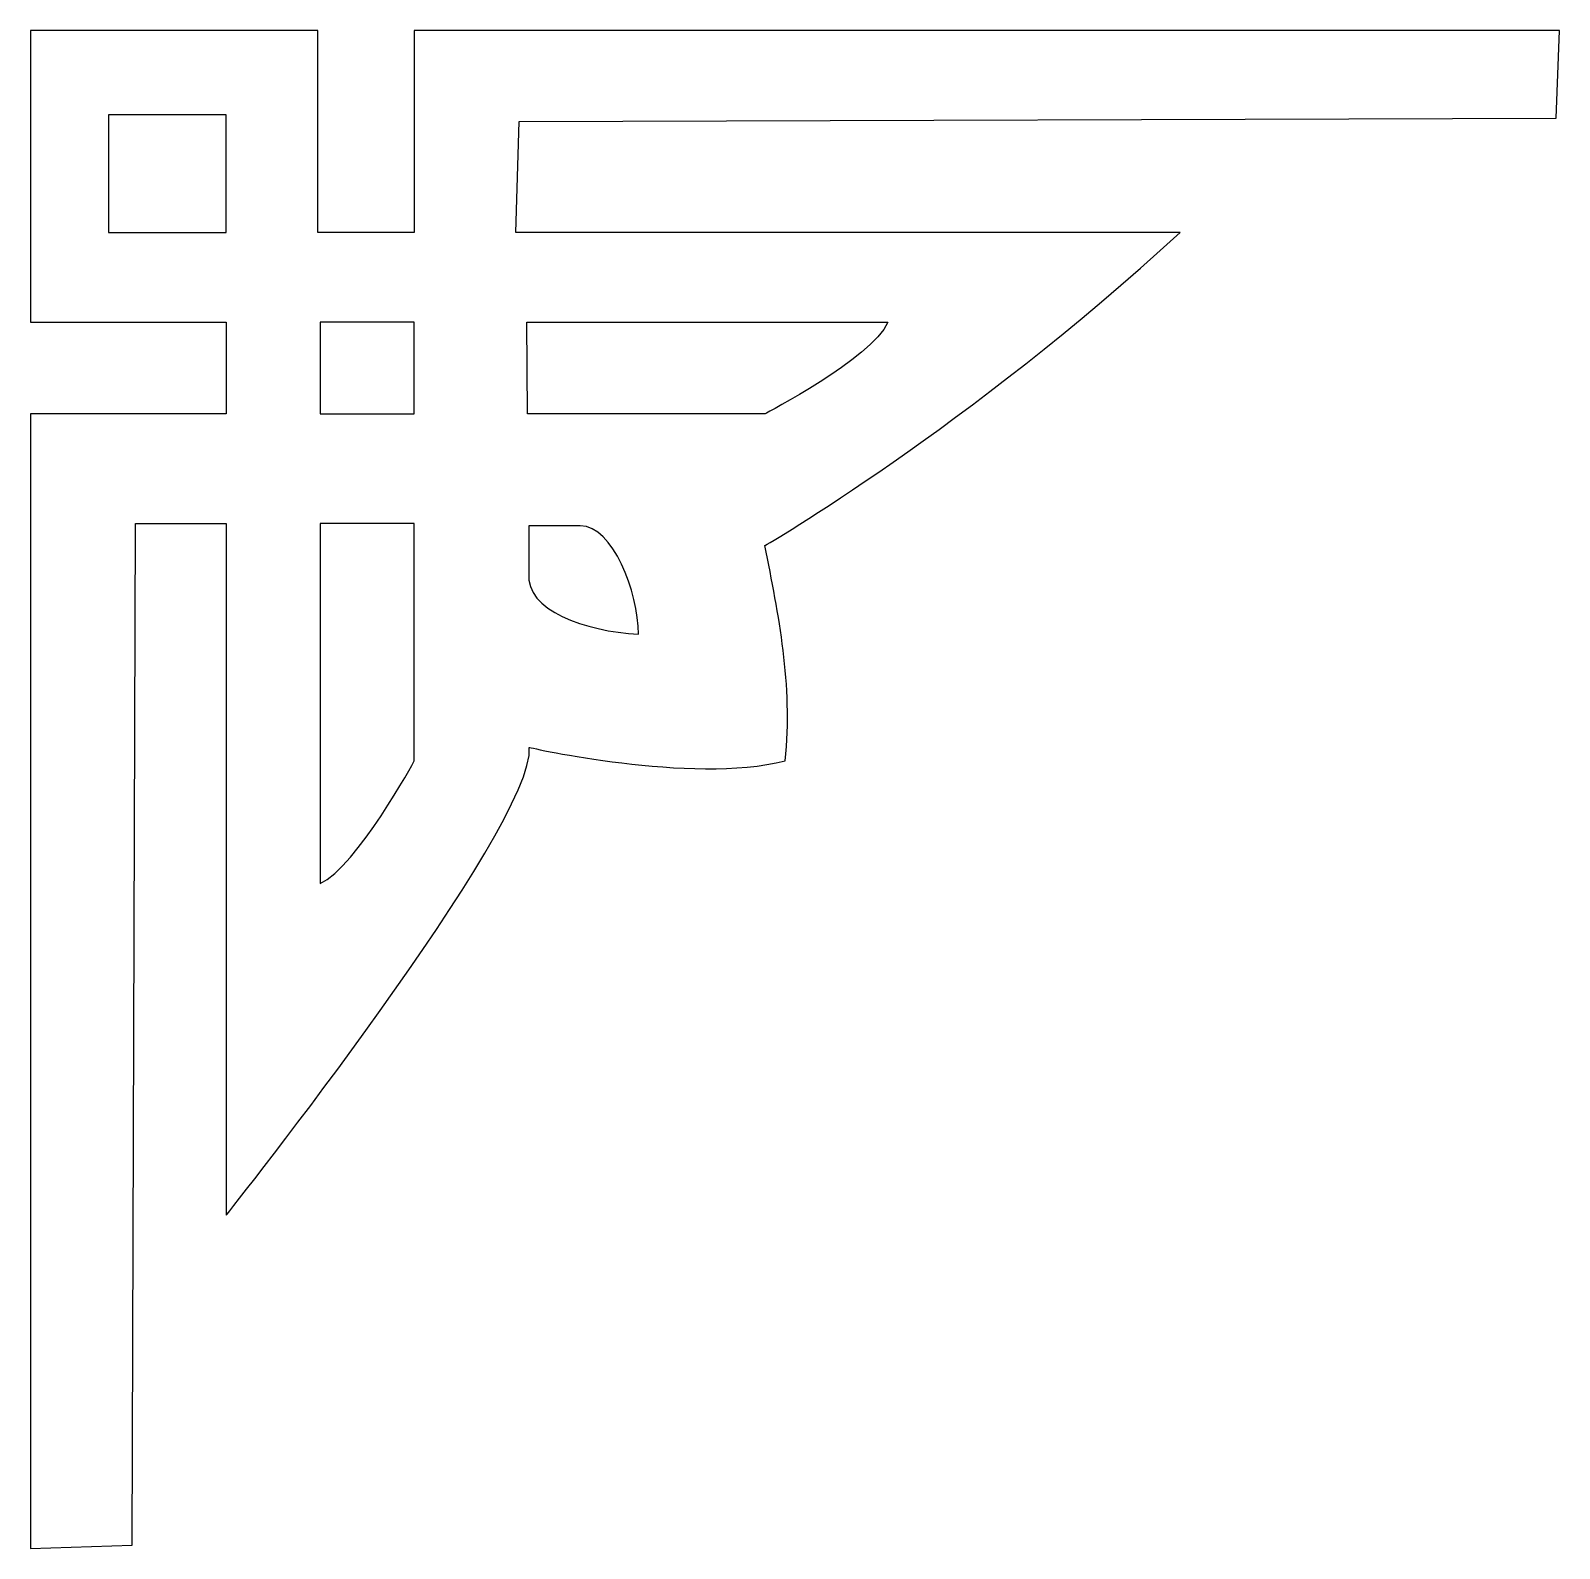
# Model space of a CAD drawing. Header units: centimetres. Extents: x -13.3 to -5.8, y -4.83 to 2.62.
import ezdxf

# ---------------------------------------------------------------- set-up
doc = ezdxf.new("R2010")
doc.units = ezdxf.units.CM
doc.header["$MEASUREMENT"] = 0
doc.layers.add('layer 1', color=7, linetype='Continuous')

msp = doc.modelspace()

# ---------------------------------------------------------------- linework, layer by layer
at = {"layer": 'layer 1', "color": 250}
for points, knots in [([(-13.30063, 2.61607), (-13.30063, 2.61607), (-11.89177, 2.61607), (-11.89177, 2.61607), (-11.89177, 2.61607), (-11.89177, 2.61607), (-11.89177, 1.62487), (-11.89177, 1.62487), (-11.89177, 1.62487), (-11.89177, 1.62487), (-11.41774, 1.62487), (-11.41774, 1.62487), (-11.41774, 1.62487), (-11.41774, 1.62487), (-11.41774, 2.61607), (-11.41774, 2.61607), (-11.41774, 2.61607), (-11.41774, 2.61607), (-5.79818, 2.61607), (-5.79818, 2.61607), (-5.79818, 2.61607), (-5.79818, 2.61607), (-5.8147, 2.18655), (-5.8147, 2.18655), (-5.8147, 2.18655), (-5.8147, 2.18655), (-10.90286, 2.17003), (-10.90286, 2.17003), (-10.90286, 2.17003), (-10.90286, 2.17003), (-10.91938, 1.62487), (-10.91938, 1.62487), (-10.91938, 1.62487), (-10.91938, 1.62487), (-7.65927, 1.62487), (-7.65927, 1.62487), (-7.65927, 1.62487), (-8.70003, 0.66671), (-9.6969, 0.08851), (-9.6969, 0.08851), (-9.6969, 0.08851), (-9.63074, -0.25287), (-9.55797, -0.59203), (-9.59778, -0.96877), (-9.59778, -0.96877), (-10.06034, -1.08441), (-10.8533, -0.90269), (-10.8533, -0.90269), (-10.8533, -0.90269), (-10.82026, -1.28265), (-12.3401, -3.19897), (-12.3401, -3.19897), (-12.3401, -3.19897), (-12.3401, -3.19897), (-12.3401, 0.19708), (-12.3401, 0.19708), (-12.3401, 0.19708), (-12.3401, 0.19708), (-12.78614, 0.19708), (-12.78614, 0.19708), (-12.78614, 0.19708), (-12.78614, 0.19708), (-12.80266, -4.81793), (-12.80266, -4.81793), (-12.80266, -4.81793), (-12.80266, -4.81793), (-13.30063, -4.83445), (-13.30063, -4.83445), (-13.30063, -4.83445), (-13.30063, -4.83445), (-13.30063, 0.73548), (-13.30063, 0.73548), (-13.30063, 0.73548), (-13.30063, 0.73548), (-12.3401, 0.73548), (-12.3401, 0.73548), (-12.3401, 0.73548), (-12.3401, 0.73548), (-12.3401, 1.18429), (-12.3401, 1.18429), (-12.3401, 1.18429), (-12.3401, 1.18429), (-13.30063, 1.18429), (-13.30063, 1.18429), (-13.30063, 1.18429), (-13.30063, 1.18429), (-13.30063, 2.61607), (-13.30063, 2.61607)], [0, 0, 0, 0, 0.0434783, 0.0434783, 0.0434783, 0.0434783, 0.0869565, 0.0869565, 0.0869565, 0.0869565, 0.1304348, 0.1304348, 0.1304348, 0.1304348, 0.173913, 0.173913, 0.173913, 0.173913, 0.2173913, 0.2173913, 0.2173913, 0.2173913, 0.2608696, 0.2608696, 0.2608696, 0.2608696, 0.3043478, 0.3043478, 0.3043478, 0.3043478, 0.3478261, 0.3478261, 0.3478261, 0.3478261, 0.3913043, 0.3913043, 0.3913043, 0.3913043, 0.4347826, 0.4347826, 0.4347826, 0.4347826, 0.4782609, 0.4782609, 0.4782609, 0.4782609, 0.5217391, 0.5217391, 0.5217391, 0.5217391, 0.5652174, 0.5652174, 0.5652174, 0.5652174, 0.6086957, 0.6086957, 0.6086957, 0.6086957, 0.6521739, 0.6521739, 0.6521739, 0.6521739, 0.6956522, 0.6956522, 0.6956522, 0.6956522, 0.7391304, 0.7391304, 0.7391304, 0.7391304, 0.7826087, 0.7826087, 0.7826087, 0.7826087, 0.826087, 0.826087, 0.826087, 0.826087, 0.8695652, 0.8695652, 0.8695652, 0.8695652, 0.9130435, 0.9130435, 0.9130435, 0.9130435, 1, 1, 1, 1]), ([(-12.9183, 2.20307), (-12.9183, 2.20307), (-12.3401, 2.20307), (-12.3401, 2.20307), (-12.3401, 2.20307), (-12.3401, 2.20307), (-12.3401, 1.62487), (-12.3401, 1.62487), (-12.3401, 1.62487), (-12.3401, 1.62487), (-12.9183, 1.62487), (-12.9183, 1.62487), (-12.9183, 1.62487), (-12.9183, 1.62487), (-12.9183, 2.20307), (-12.9183, 2.20307)], [0, 0, 0, 0, 0.2, 0.2, 0.2, 0.2, 0.4, 0.4, 0.4, 0.4, 0.6, 0.6, 0.6, 0.6, 1, 1, 1, 1]), ([(-11.8803, 1.18429), (-11.8803, 1.18429), (-11.41774, 1.18429), (-11.41774, 1.18429), (-11.41774, 1.18429), (-11.41774, 1.18429), (-11.41774, 0.73548), (-11.41774, 0.73548), (-11.41774, 0.73548), (-11.41774, 0.73548), (-11.8803, 0.73548), (-11.8803, 0.73548), (-11.8803, 0.73548), (-11.8803, 0.73548), (-11.8803, 1.18429), (-11.8803, 1.18429)], [0, 0, 0, 0, 0.2, 0.2, 0.2, 0.2, 0.4, 0.4, 0.4, 0.4, 0.6, 0.6, 0.6, 0.6, 1, 1, 1, 1]), ([(-10.86504, 1.18429), (-10.86504, 1.18429), (-10.86151, 0.73548), (-10.86151, 0.73548), (-10.86151, 0.73548), (-10.86151, 0.73548), (-9.69566, 0.73548), (-9.69566, 0.73548), (-9.69566, 0.73548), (-9.69566, 0.73548), (-9.17647, 1.00257), (-9.09387, 1.18429), (-9.09387, 1.18429), (-9.09387, 1.18429), (-10.86504, 1.18429), (-10.86504, 1.18429)], [0, 0, 0, 0, 0.2, 0.2, 0.2, 0.2, 0.4, 0.4, 0.4, 0.4, 0.6, 0.6, 0.6, 0.6, 1, 1, 1, 1]), ([(-11.8803, 0.19708), (-11.8803, 0.19708), (-11.41774, 0.19708), (-11.41774, 0.19708), (-11.41774, 0.19708), (-11.41774, 0.19708), (-11.41774, -0.96877), (-11.41774, -0.96877), (-11.41774, -0.96877), (-11.41774, -0.96877), (-11.69858, -1.48796), (-11.8803, -1.57056), (-11.8803, -1.57056), (-11.8803, -1.57056), (-11.8803, 0.19708), (-11.8803, 0.19708)], [0, 0, 0, 0, 0.2, 0.2, 0.2, 0.2, 0.4, 0.4, 0.4, 0.4, 0.6, 0.6, 0.6, 0.6, 1, 1, 1, 1]), ([(-10.85482, 0.18513), (-10.85482, 0.18513), (-10.60302, 0.18513), (-10.60302, 0.18513), (-10.60302, 0.18513), (-10.44233, 0.18513), (-10.31943, -0.1388), (-10.31735, -0.34726), (-10.31735, -0.34726), (-10.57931, -0.33192), (-10.87393, -0.23006), (-10.85482, -0.0486), (-10.85482, -0.0486), (-10.85482, -0.0486), (-10.85482, 0.18513), (-10.85482, 0.18513)], [0, 0, 0, 0, 0.2, 0.2, 0.2, 0.2, 0.4, 0.4, 0.4, 0.4, 0.6, 0.6, 0.6, 0.6, 1, 1, 1, 1])]:
    msp.add_open_spline(points, degree=3, knots=knots, dxfattribs=at)

doc.saveas('drawing.dxf')
